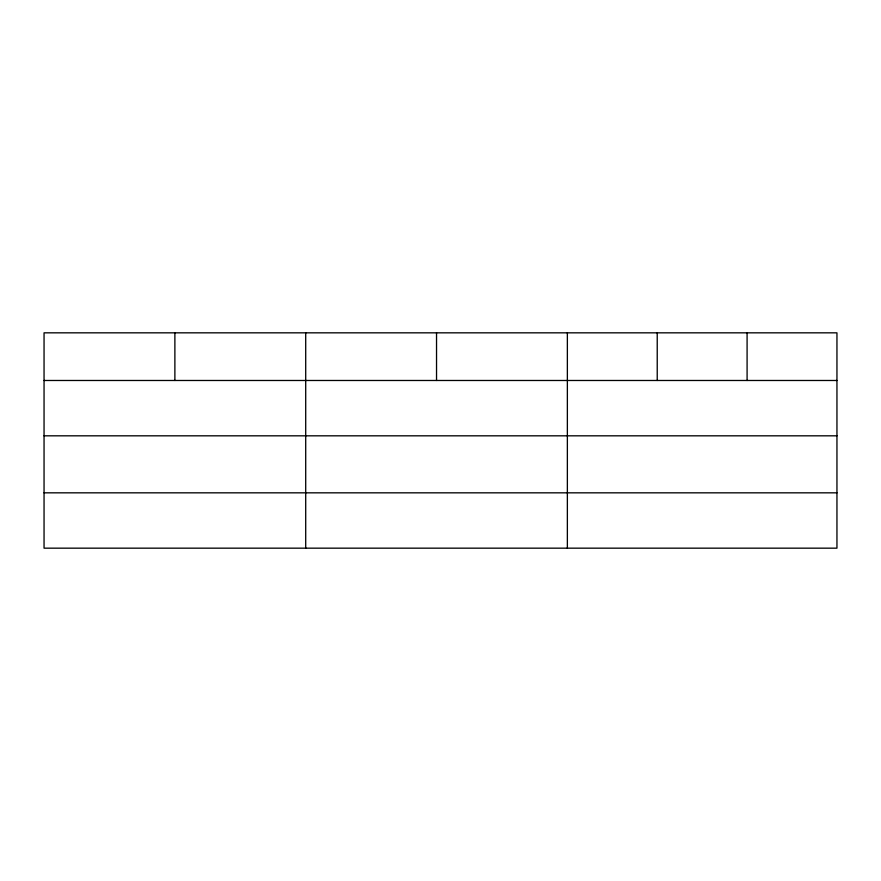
<?xml version="1.0" encoding="UTF-8"?>
<svg xmlns="http://www.w3.org/2000/svg" width="881" height="881" viewBox="0 0 881 881"><rect width="100%" height="100%" fill="white"/><g stroke="black" fill="none" stroke-linecap="round" stroke-linejoin="round"><path stroke-width="1.32" d="M836.95 435.82L836.95 332.831L44.05 332.831L44.05 548.169L836.95 548.169L836.95 435.82L44.05 435.82M44.05 380.482L836.95 380.482M44.05 492.831L836.95 492.831M747.088 332.831L747.088 380.482M657.226 332.831L657.226 380.482M567.364 332.831L567.364 548.169M436.536 332.831L436.536 380.482M305.707 332.831L305.707 548.169M174.879 332.831L174.879 380.482"/></g></svg>
